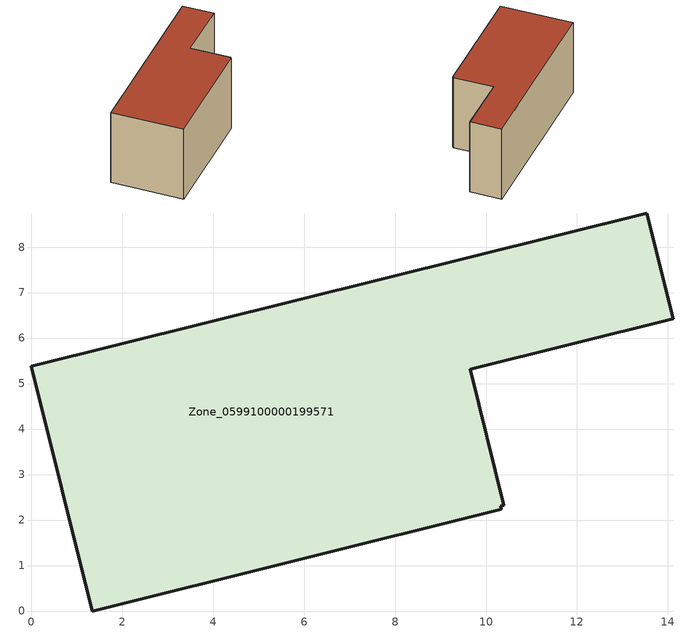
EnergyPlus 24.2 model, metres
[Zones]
Zone_0599100000199571
 floor ground (C_G): 1.34,0 0,5.38 13.54,8.75 14.12,6.42 9.65,5.31 10.39,2.33 10.32,2.31 10.34,2.24 z0
 wall outside (C_F): 14.12,6.42 13.54,8.75 0,5.38 1.34,0 10.34,2.24 10.32,2.31 10.39,2.33 9.65,5.31 14.12,6.42 z0:6.07
 roof outside (C_R): 10.34,2.24 10.32,2.31 10.39,2.33 9.65,5.31 14.12,6.42 13.54,8.75 0,5.38 1.34,0 z6.07
[BUILDING]
Pand.0599100000199571: North Axis=0; Terrain=City; Loads Convergence Tolerance Value=0.04; Temperature Convergence Tolerance Value=0.4; Solar Distribution=FullExterior; Maximum Number of Warmup Days=25; Minimum Number of Warmup Days=1
[Site:Location]
Rotterdam.The.Hague.AP_ZH_NLD Design_Conditions: Latitude=51.96; Longitude=4.45; Time Zone=1; Elevation=-4.5
[SITE:GROUNDTEMPERATURE:BUILDINGSURFACE]
18, 18, 18, 18, 18, 18, 18, 18, 18, 18, 18, 18
[MATERIAL] Thermal Absorptance=0.9; Solar Absorptance=0.7; Visible Absorptance=0.7
Name | Roughness | Thickness | Conductivity | Density | Specific Heat
G.TI.1975-1991 | MediumSmooth | 0.15 | 0.288461 | 540 | 1210
F.TI.1975-1991 | Rough | 0.3 | 0.230769 | 1920 | 840
R.TI.1975-1991 | MediumRough | 0.2 | 0.153846 | 1500 | 1000
[CONSTRUCTION]
C_G: G.TI.1975-1991
C_F: F.TI.1975-1991
C_R: R.TI.1975-1991
[ZONE]
Zone_0599100000199571: Type=1; Multiplier=1; Ceiling Height=Autocalculate; Volume=Autocalculate; Floor Area=autocalculate; Part of Total Floor Area=Yes
[ZONEINFILTRATION:DESIGNFLOWRATE]
Infil_Zone_0599100000199571: Zone or ZoneList or Space or SpaceList=Zone_0599100000199571; Schedule=AlwaysOn; Design Flow Rate Calculation Method=Flow/Area; Flow Rate per Floor Area=0.003; Constant Term Coefficient=1; Temperature Term Coefficient=0; Velocity Term Coefficient=0; Velocity Squared Term Coefficient=0
[HVACTEMPLATE:ZONE:IDEALLOADSAIRSYSTEM]
Zone_0599100000199571: Maximum Heating Supply Air Temperature=50; Minimum Cooling Supply Air Temperature=13; Maximum Heating Supply Air Humidity Ratio=0.0156; Minimum Cooling Supply Air Humidity Ratio=0.0077; Heating Limit=NoLimit; Cooling Limit=NoLimit; Dehumidification Control Type=ConstantSensibleHeatRatio; Cooling Sensible Heat Ratio=0.7; Dehumidification Setpoint=60; Humidification Control Type=None; Humidification Setpoint=30; Outdoor Air Method=None; Outdoor Air Flow Rate per Person=0.00944; Outdoor Air Flow Rate per Zone Floor Area=0; Outdoor Air Flow Rate per Zone=0; Demand Controlled Ventilation Type=None; Outdoor Air Economizer Type=NoEconomizer; Heat Recovery Type=None; Sensible Heat Recovery Effectiveness=0.7; Latent Heat Recovery Effectiveness=0.65
[ZONECONTROL:THERMOSTAT]
ThermostatControl_Zone_0599100000199571: Zone or ZoneList=Zone_0599100000199571; Control Type Schedule=DualSetpointControlType; Control 1=Thermostat_Zone_0599100000199571; Temperature Difference Between Cutout And Setpoint=0
[THERMOSTATSETPOINT:DUALSETPOINT]
Thermostat_Zone_0599100000199571: Heating Setpoint Temperature Schedule=HeatingSetpoint_Zone_0599100000199571; Cooling Setpoint Temperature Schedule=CoolingSetpoint_Zone_0599100000199571
[SCHEDULE:COMPACT]
HeatingSetpoint_Zone_0599100000199571: Through: 12/31, For: AllDays, Until: 24:00, 21
CoolingSetpoint_Zone_0599100000199571: Through: 12/31, For: AllDays, Until: 24:00, 24
DualSetpointControlType: Through: 12/31, For: AllDays, Until: 24:00, 4
AlwaysOn: Through: 12/31, For: AllDays, Until: 24:00, 1
